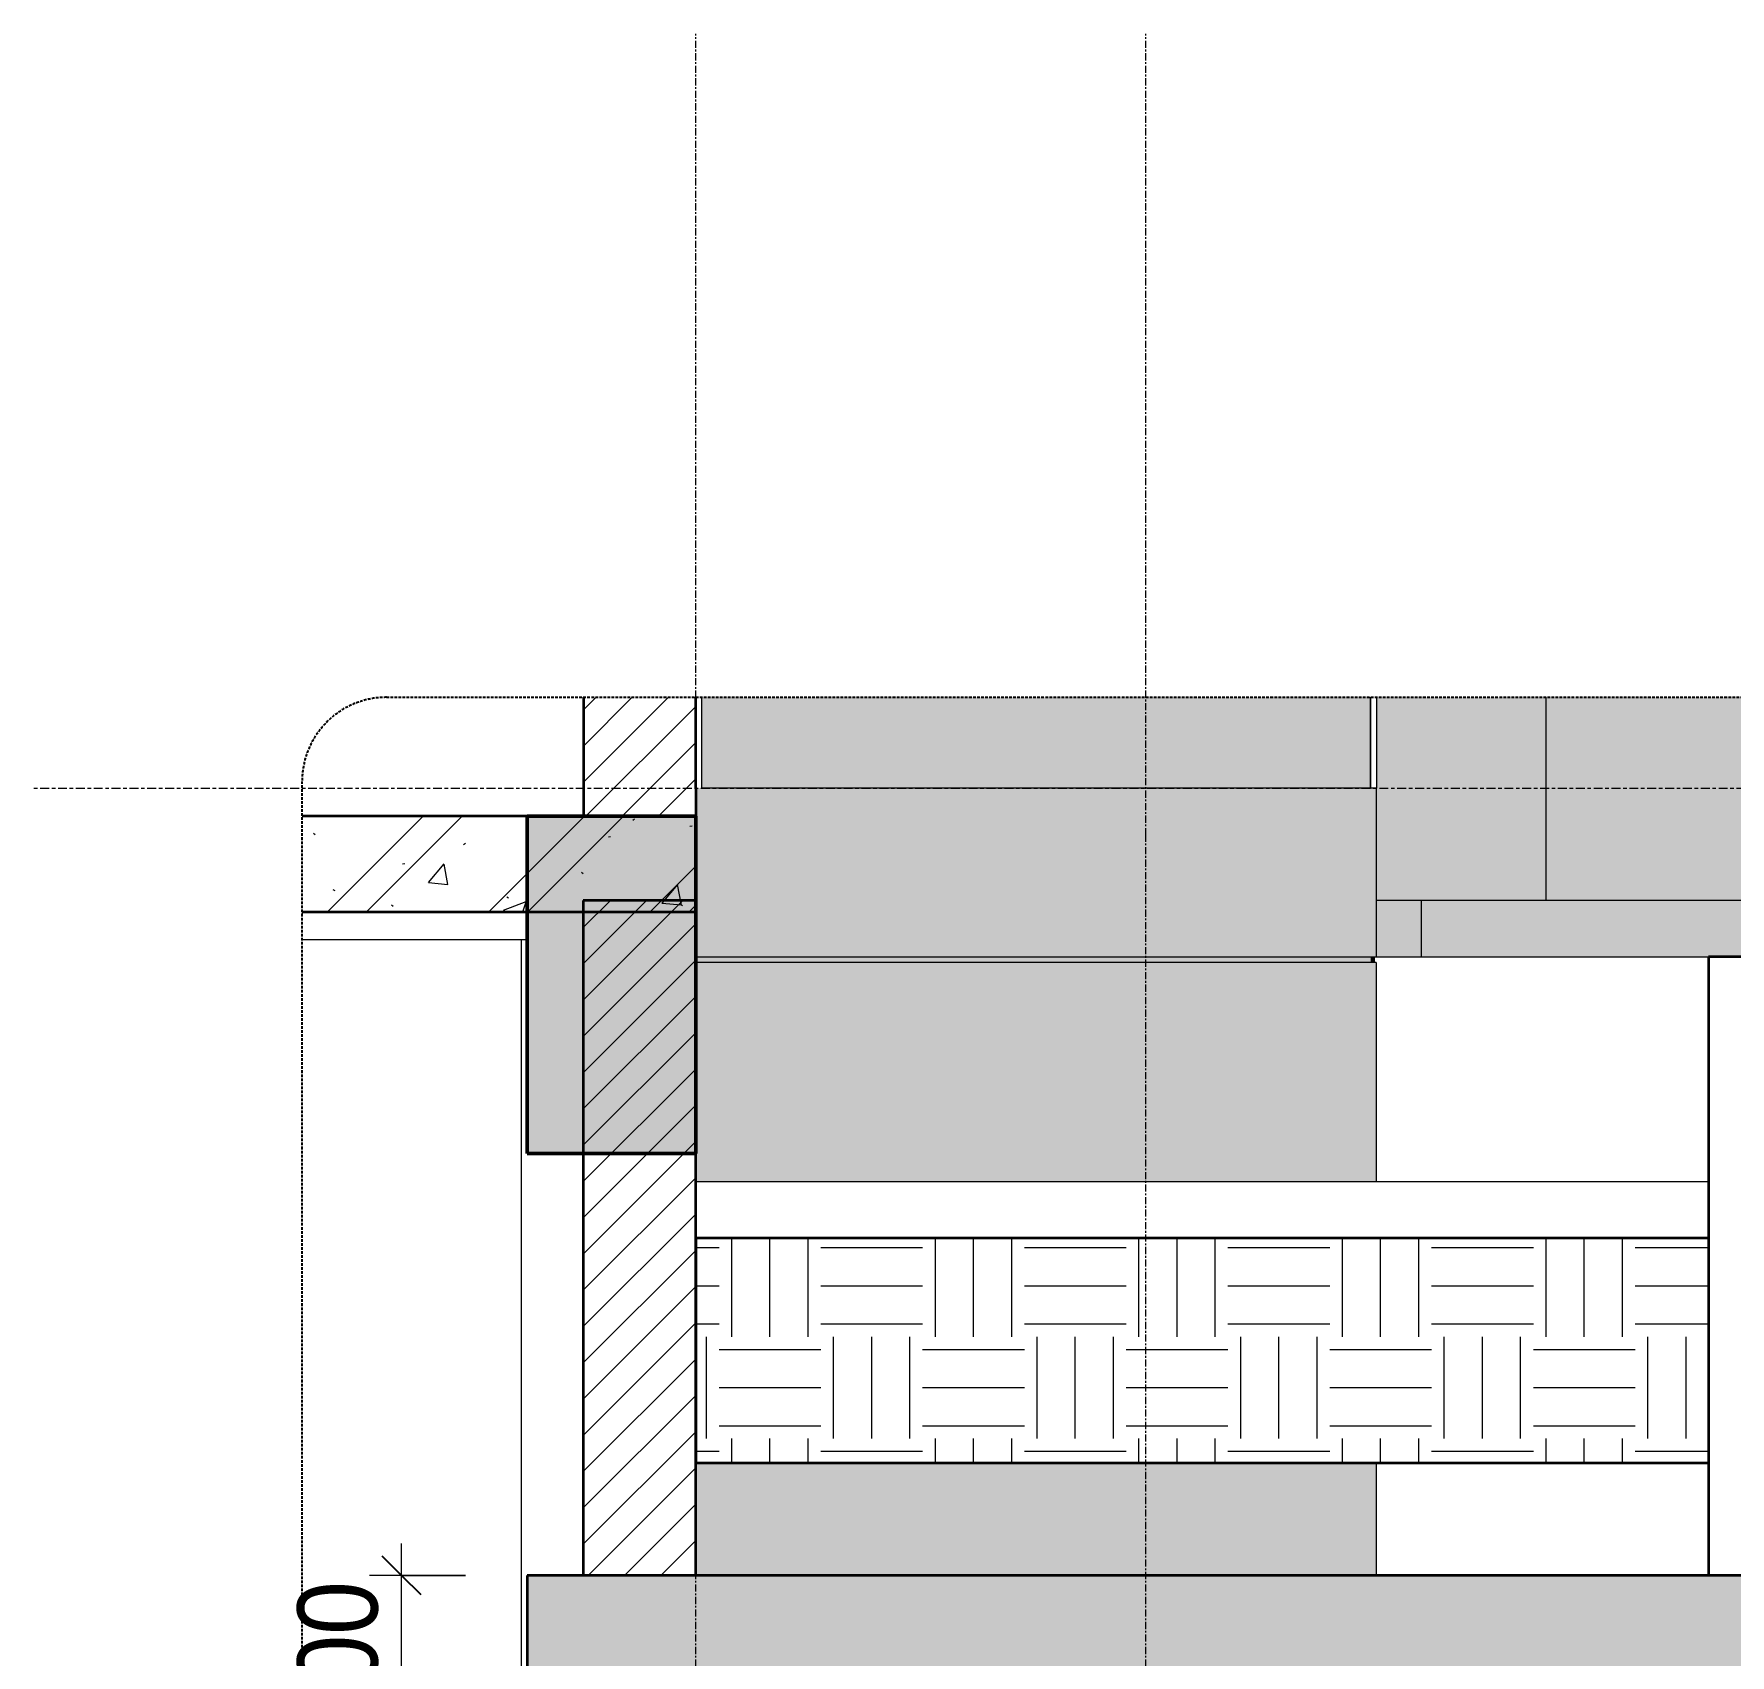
# Model space of a CAD drawing. Header units: millimetres. Extents: x 47270 to 150652, y -4714 to 3585.
# Drawn here: x 133608 to 136624, y 658 to 3541 of the extents above; entities that cross this region are included whole.
import ezdxf

# ---------------------------------------------------------------- set-up
doc = ezdxf.new("R2010")
doc.units = ezdxf.units.MM
for name, pattern in [('Centre', [31.75, 6.35, -4.7625, 15.875, -4.7625]), ('Grid Line', [22.225, 12.7, -3.175, 3.175, -3.175]), ('Hidden', [7.14375, 4.7625, -2.38125])]:
    doc.linetypes.add(name, pattern=pattern)
for name, color, linetype, lineweight in [('0-3', 130, 'Continuous', 5), ('A-ANNO-DIMS', 211, 'Continuous', 9), ('A-ANNO-DIMS-57', 211, 'Continuous', 9), ('A-DETL-GENF', 92, 'Continuous', 18), ('A-DETL-GENF-1', 253, 'Continuous', 18), ('A-DETL-GENF-2', 92, 'Hidden', 25), ('A-DETL-MEDM', 33, 'Continuous', 35), ('A-FLOR-1', 250, 'Continuous', 18), ('A-FLOR-FNSH-1', 7, 'Continuous', 35), ('A-FLOR-FNSH-2', 250, 'Continuous', 18), ('A-FLOR-LEVL-2', 51, 'Centre', 9), ('A-FLOR-PATT-1', 253, 'Continuous', 18), ('A-FLOR-PATT-2', 8, 'Continuous', 18), ('A-WALL', 113, 'Continuous', 18), ('A-WALL-1', 7, 'Continuous', 35), ('A-WALL-PATT', 111, 'Continuous', 18), ('A-WALL-PATT-1', 254, 'Continuous', 5), ('S-BEAM-1', 9, 'Continuous', 5), ('S-BEAM-2', 10, 'Continuous', 50), ('S-GRID-1', 1, 'Grid Line', 9)]:
    doc.layers.add(name, color=color, linetype=linetype, lineweight=lineweight)
doc.styles.add('UTM Avo', font='', dxfattribs={"width": 0.9, "height": 142.5})
doc.styles.get('UTM Avo').set_extended_font_data('UTM Avo')
doc.dimstyles.new('1_Dim_chi_tiet_2_5', dxfattribs={"dimscale": 304.8, "dimtxt": 142.400385, "dimasz": 0.224409, "dimexe": 0.187008, "dimexo": 0.0625, "dimgap": 0.018701, "dimtad": 1, "dimdec": 0, "dimrnd": 5, "dimzin": 0, "dimdsep": 46, "dimtxsty": 'UTM Avo', "dimblk1": 'OBLIQUE', "dimblk2": 'OBLIQUE', "dimsah": 1, "dimcen": 0.09, "dimdle": 0.187008, "dimazin": 0, "dimtfac": 1, "dimtdec": 4, "dimtix": 1, "dimtmove": 0, "dimatfit": 3, "dimfxl": 0.374016, "dimfxlon": 1, "dimtvp": 1, "dimtolj": 1, "dimtzin": 0, "dimarcsym": 2})
pattern_1 = [(50, (51274.3, 15725), (415.38, -36.341), [43.434, -477.774]), (355, (51274.3, 15725), (-80.354, 435.61), [34.747, -382.219]), (100.451, (51308.9, 15721.97), (335.029, 399.266), [36.913, -406.045]), (46.184, (51274.3, 15840.8), (618.06, -95.857), [65.15, -716.66]), (96.636, (51325.8, 15832.84), (541.278, 564.135), [55.37, -609.068]), (351.184, (51274.3, 15840.8), (541.283, 564.13), [52.12, -573.33]), (21, (51332.2, 15811.87), (345.681, -233.165), [43.434, -477.774]), (326, (51332.2, 15811.87), (140.909, 419.949), [34.747, -382.219]), (71.451, (51361, 15792.44), (486.591, 186.781), [36.913, -406.045]), (37.5, (51274.29, 15725), (7.042, 192.7853), [3.822, -373.764, 3.822, -384.188, -383.667]), (37.5, (51274.29, 15725), (7.042, 192.7853), [-765.597, 3.822, -379.845]), (7.5, (51274.29, 15725), (152.3487, 228.4116), [3.822, -217.402, 3.822, -365.077, -146.228]), (7.5, (51274.29, 15725), (152.3487, 228.4116), [-590.123, 3.822, -142.406]), (327.5, (51145.14, 15725), (309.1468, -13.0621), [3.822, -140.958, 3.822, -447.891, -599.389]), (327.5, (51145.14, 15725), (309.1468, -13.0621), [-596.494, 3.822, -595.567]), (317.5, (51087.23, 15725), (337.7343, 57.973), [3.822, -184.392, 3.822, -296.162, -425.653]), (317.5, (51087.23, 15725), (337.7343, 57.973), [-488.198, 3.822, -421.831]), (45, (51274.29, 15725), (-143.325, 143.325), []), (45, (51274.29, 15942.17), (-143.325, 143.325), [])]
pattern_2 = [(45, (141522.38, 15725), (-32.24407, 32.24407), [])]

# ---------------------------------------------------------------- blocks, each defined once
blk = doc.blocks.new('NCV_TKTC_KET CAU_rvt-5-TKCS_BỂ NƯỚC NGẦM - MẶT CẮT 5')
at = {"layer": 'A-FLOR-PATT-1'}
h = blk.add_hatch(dxfattribs=at)
h.set_pattern_fill('FP_41', color=256, style=0, pattern_type=2)
h.set_pattern_definition(pattern_1)
h.paths.add_polyline_path([(44050.7, 1980), (44536.9, 1980), (44536.9, 2150), (43836.9, 2150), (43836.9, 1980)])
h = blk.add_hatch(dxfattribs=at)
h.set_pattern_fill('FP_41', color=256, style=0, pattern_type=2)
h.set_pattern_definition(pattern_1)
h.paths.add_polyline_path([(44050.7, 1980), (44536.9, 1980), (44536.9, 2150), (43836.9, 2150), (43836.9, 1980)])
at = {"layer": 'S-BEAM-1'}
blk.add_hatch(color=256, dxfattribs=at).paths.add_polyline_path([(44536.9, 1550), (44536.9, 2150), (44236.9, 2150), (44236.9, 1550)])
at = {"layer": 'A-FLOR-1'}
for p, q in [((47486.3, 1960), (47601.7, 1960)), ((47621.7, 1960), (50522.5, 1960)), ((50542.5, 1960), (50547.5, 1960)), ((44236.9, 1930), (43836.9, 1930))]:
    blk.add_line(p, q, dxfattribs=at)
at = {"layer": 'A-FLOR-FNSH-1'}
for p, q in [((44536.9, 2150), (43836.9, 2150)), ((44536.9, 1980), (44536.9, 2150)), ((43836.9, 1980), (44536.9, 1980))]:
    blk.add_line(p, q, dxfattribs=at)
at = {"layer": 'S-BEAM-2'}
for p, q in [((44536.9, 2150), (44236.9, 2150)), ((44236.9, 2150), (44236.9, 1550)), ((44536.9, 1550), (44536.9, 2150)), ((44236.9, 1550), (44536.9, 1550))]:
    blk.add_line(p, q, dxfattribs=at)
blk = doc.blocks.new('BORDER VIEW - BORDER VIEW-3501131-TKCS_BỂ NƯỚC NGẦM - MẶT CẮT 5')
at = {"layer": 'A-DETL-GENF-2'}
for p, q in [((43986.9, 2361.5), (58336.2, 2361.5)), ((43836.9, -2650), (43836.9, 2211.5))]:
    blk.add_line(p, q, dxfattribs=at)
blk.add_arc((43986.9, 2211.5), 150, 90, 180, dxfattribs=at)
blk = doc.blocks.new('DIMBLOCK65-TKCS_BỂ NƯỚC NGẦM - MẶT CẮT 5')
at = {"layer": 'A-ANNO-DIMS-57'}
for p, q in [((134261.8, 500), (134261.8, 857)), ((134375.8, 800), (134204.8, 800)), ((134261.8, 800), (134375.8, 800)), ((134375.8, 500), (134204.8, 500)), ((134261.8, 500), (134375.8, 500))]:
    blk.add_line(p, q, dxfattribs=at)
at = {"layer": 'A-ANNO-DIMS-57', "lineweight": 25}
for p, q in [((134261.8, 800), (134227.6, 834.2)), ((134261.8, 800), (134296, 765.8)), ((134261.8, 500), (134227.6, 534.2)), ((134261.8, 500), (134296, 465.8))]:
    blk.add_line(p, q, dxfattribs=at)
at = {"layer": 'A-ANNO-DIMS-57', "color": 0, "insert": (134076.7, 503.6), "char_height": 142.5, "width": 351.254, "attachment_point": 1, "rotation": 90, "line_spacing_factor": 1.110334, "style": 'UTM Avo'}
blk.add_mtext('300', dxfattribs=at)
blk = doc.blocks.new('_Oblique')
at = {"color": 0, "linetype": 'ByBlock', "lineweight": -2}
blk.add_line((-0.5, -0.5), (0.5, 0.5), dxfattribs=at)

msp = doc.modelspace()

# ---------------------------------------------------------------- hatches: boundary and pattern name
at = {"layer": 'A-DETL-GENF-1'}
h = msp.add_hatch(dxfattribs=at)
h.set_pattern_fill('FP_41', color=256, style=0, pattern_type=2)
h.set_pattern_definition([(50, (141522.38, 15725), (415.38, -36.341), [43.434, -477.774]), (355, (141522.4, 15725), (-80.354, 435.61), [34.747, -382.219]), (100.451, (141557, 15721.97), (335.029, 399.266), [36.913, -406.045]), (46.184, (141522.4, 15840.8), (618.06, -95.857), [65.15, -716.66]), (96.636, (141573.9, 15832.84), (541.278, 564.135), [55.37, -609.068]), (351.184, (141522.4, 15840.8), (541.283, 564.13), [52.12, -573.33]), (21, (141580.3, 15811.87), (345.681, -233.165), [43.434, -477.774]), (326, (141580.3, 15811.87), (140.909, 419.949), [34.747, -382.219]), (71.451, (141609.1, 15792.44), (486.591, 186.781), [36.913, -406.045]), (37.5, (141522.38, 15725), (7.042, 192.7853), [3.822, -373.764, 3.822, -384.188, -383.667]), (37.5, (141522.38, 15725), (7.042, 192.7853), [-765.597, 3.822, -379.845]), (7.5, (141522.38, 15725), (152.3487, 228.4116), [3.822, -217.402, 3.822, -365.077, -146.228]), (7.5, (141522.38, 15725), (152.3487, 228.4116), [-590.123, 3.822, -142.406]), (327.5, (141393.24, 15725), (309.1468, -13.0621), [3.822, -140.958, 3.822, -447.891, -599.389]), (327.5, (141393.24, 15725), (309.1468, -13.0621), [-596.494, 3.822, -595.567]), (317.5, (141335.32, 15725), (337.7343, 57.9728), [3.822, -184.392, 3.822, -296.162, -425.653]), (317.5, (141335.32, 15725), (337.7343, 57.9728), [-488.198, 3.822, -421.831]), (45, (141522.38, 15725), (-143.325, 143.325), []), (45, (141522.38, 15942.17), (-143.325, 143.325), [])])
h.paths.add_polyline_path([(143349.9, 500), (148734.3, 500), (148734.3, 800), (134485, 800), (134485, 500), (141487.9, 500)])
at = {"layer": 'A-FLOR-PATT-2'}
h = msp.add_hatch(dxfattribs=at)
h.set_pattern_fill('FP_45', color=256, style=0, pattern_type=2)
h.set_pattern_definition([(0, (141522.38, 15725), (180.975, 180.975), [180.975, -180.975]), (0, (141522.38, 15792.87), (180.975, 180.975), [180.975, -180.975]), (0, (141522.38, 15860.73), (180.975, 180.975), [180.975, -180.975]), (90, (141545, 15883.35), (-180.975, 180.975), [180.975, -180.975]), (90, (141612.87, 15883.35), (-180.975, 180.975), [180.975, -180.975]), (90, (141680.73, 15883.35), (-180.975, 180.975), [180.975, -180.975])])
h.paths.add_polyline_path([(134785, 1000), (136585.5, 1000), (136585.5, 1400), (134785, 1400), (134785, 1258.7)])
at = {"layer": 'A-WALL-PATT'}
h = msp.add_hatch(dxfattribs=at)
h.set_pattern_fill('FP_40', color=256, style=0, pattern_type=2)
h.set_pattern_definition(pattern_2)
h.paths.add_polyline_path([(134585.5, 2150), (134785.5, 2150), (134785, 2361.5), (134585.5, 2361.5)])
h = msp.add_hatch(dxfattribs=at)
h.set_pattern_fill('FP_40', color=256, style=0, pattern_type=2)
h.set_pattern_definition(pattern_2)
h.paths.add_polyline_path([(134785, 800), (134785, 2000), (134585, 2000), (134585, 800)])
at = {"layer": 'A-WALL-PATT-1'}
for points in [[(135901.9, 2200), (135985, 2200), (135985, 2361.5), (134795, 2361.5), (134795, 2200)], [(136075, 2000), (136286.7, 2000), (136286.7, 2361.5), (135995.5, 2361.5), (135995, 2000)], [(136286.7, 2000), (136296.7, 2000), (136296.7, 2361.5), (136286.7, 2361.5), (136286.7, 2129.8)], [(135995, 1900), (136075, 1900), (136075, 2000), (135995, 2000), (135995, 1968.7)], [(137734.4, 1900), (137734.4, 2000), (136075, 2000), (136075, 1900), (136832.9, 1900)], [(135901.9, 1890), (135985, 1890), (135985, 1900), (134785, 1900), (134785, 1890), (134837.5, 1890)], [(135991, 1890), (135991, 1900), (135985, 1900), (135985, 1890)]]:
    msp.add_hatch(color=256, dxfattribs=at).paths.add_polyline_path(points)
h = msp.add_hatch(color=256, dxfattribs=at)
h.paths.add_polyline_path([(136296.7, 2000), (137849.8, 2000), (137849.8, 2121.7), (137834.8, 2121.7), (137834.8, 2200), (136662.7, 2200), (136662.7, 2361.5), (136296.7, 2361.5), (136296.7, 2005.3)])
h.paths.add_polyline_path([(138229.4, 2000), (140770.6, 2000), (140770.6, 2121.7), (140755.6, 2121.7), (140755.6, 2361.5), (138462.7, 2361.5), (138462.7, 2200), (137884.8, 2200), (137884.8, 2121.7), (137869.8, 2121.7), (137869.8, 2000), (137884.8, 2000)])
h.paths.add_polyline_path([(140790.6, 2000), (140795.6, 2000), (140795.6, 2121.7), (140790.6, 2121.7), (140790.6, 2001.7)])
h.paths.add_polyline_path([(140810, 2200), (140810, 2361.5), (140805.6, 2361.5), (140805.6, 2200)])
h = msp.add_hatch(color=256, dxfattribs=at)
h.paths.add_polyline_path([(134885, 800), (135985, 800), (135985, 1000), (134785, 1000), (134785, 800)])
h.paths.add_polyline_path([(135150.2, 1500), (135985, 1500), (135985, 1890), (134785, 1890), (134785, 1500), (135118.4, 1500)])
h.paths.add_polyline_path([(134835, 1900), (135985, 1900), (135985, 2200), (134785.5, 2200), (134785, 1900)])
h = msp.add_hatch(color=256, dxfattribs=at)
h.paths.add_polyline_path([(135985, 800), (135995, 800), (135995, 1000), (135985, 1000)])
h.paths.add_polyline_path([(135985, 1500), (135995, 1500), (135995, 1890), (135985, 1890)])
h.paths.add_polyline_path([(135995, 1900), (135995, 2200), (135985, 2200), (135985, 1900)])

# ---------------------------------------------------------------- linework, layer by layer
at = {"layer": 'A-DETL-MEDM'}
for p, q in [((148734.3, 800), (134485, 800)), ((134485, 800), (134485, 500))]:
    msp.add_line(p, q, dxfattribs=at)
at = {"layer": 'A-FLOR-FNSH-1'}
for p, q in [((134785, 1400), (134785, 1000)), ((136585.5, 1400), (134785, 1400)), ((134785, 1000), (136585.5, 1000))]:
    msp.add_line(p, q, dxfattribs=at)
at = {"layer": 'A-FLOR-FNSH-2'}
for p, q in [((136585.5, 1500), (134785, 1500)), ((134785, 1500), (134785, 1400))]:
    msp.add_line(p, q, dxfattribs=at)
at = {"layer": 'A-FLOR-LEVL-2'}
msp.add_line((133608.2, 2200), (149355.8, 2200), dxfattribs=at)
at = {"layer": 'A-WALL'}
for p, q in [((134795, 2361.5), (134795, 2200)), ((135985, 2200), (135985, 2361.5)), ((135985.5, 2200), (135985.5, 2361.5)), ((135995.5, 2361.5), (135995.5, 2200)), ((136296.7, 2361.5), (136296.7, 2000)), ((135995.5, 2200), (134795, 2200)), ((135995, 2200), (135995, 1900)), ((137734.4, 2000), (135995, 2000)), ((136075, 2000), (136075, 1900)), ((134475.1, 500), (134475.1, 1930)), ((134785, 1900), (136585.5, 1900)), ((135995, 1890), (134785, 1890)), ((135991, 1900), (135991, 1890)), ((135995, 1890), (135995, 1500)), ((135995, 1000), (135995, 800))]:
    msp.add_line(p, q, dxfattribs=at)
at = {"layer": 'A-WALL-1'}
for p, q in [((134585.5, 2361.5), (134585.5, 2150)), ((134785, 2200), (134785, 2361.5)), ((134785.5, 2200), (134785, 2200)), ((134785.5, 2150), (134785.5, 2200)), ((134585.5, 2150), (134785.5, 2150)), ((134785, 2000), (134585, 2000)), ((134585, 2000), (134585, 800)), ((134785, 800), (134785, 2000)), ((136695.5, 1900), (136585.5, 1900)), ((136585.5, 1900), (136585.5, 800))]:
    msp.add_line(p, q, dxfattribs=at)
at = {"layer": 'S-GRID-1'}
for p, q in [((134785, 2116.2), (134785, 3541.2)), ((135585, 2116.2), (135585, 3541.2)), ((134785, -2362.5), (134785, 2116.2)), ((135585, -2362.5), (135585, 2116.2))]:
    msp.add_line(p, q, dxfattribs=at)

# ---------------------------------------------------------------- block references
at = {"layer": '0-3'}
msp.add_blockref('NCV_TKTC_KET CAU_rvt-5-TKCS_BỂ NƯỚC NGẦM - MẶT CẮT 5', (90248.1, 0), dxfattribs=at)
at = {"layer": 'A-DETL-GENF'}
msp.add_blockref('BORDER VIEW - BORDER VIEW-3501131-TKCS_BỂ NƯỚC NGẦM - MẶT CẮT 5', (90248.1, 0), dxfattribs=at)

# ---------------------------------------------------------------- dimensions: what is measured, and where the dimension line sits
at = {"layer": 'A-ANNO-DIMS'}
dim = msp.add_linear_dim(base=(134261.8, 800), p1=(134375.8, 500), p2=(134375.8, 800), angle=90, dimstyle='1_Dim_chi_tiet_2_5', override={"dimpost": '<>', "dimfxl": 300}, dxfattribs=at)
dim.commit()
dim.dimension.update_dxf_attribs({"geometry": 'DIMBLOCK65-TKCS_BỂ NƯỚC NGẦM - MẶT CẮT 5', "text_midpoint": (134182.4, 650)})

doc.saveas('drawing.dxf')
